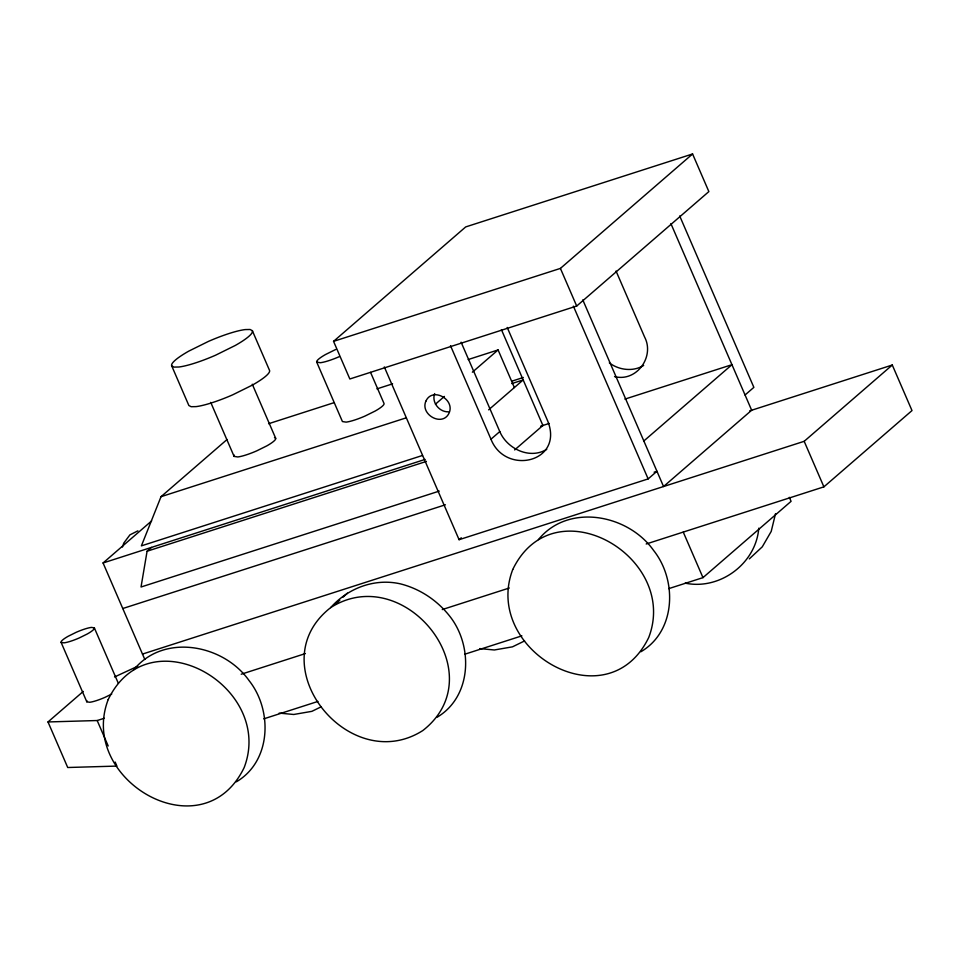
<?xml version="1.0" encoding="UTF-8"?>
<svg xmlns="http://www.w3.org/2000/svg" width="960" height="960" viewBox="0 0 960 960"><rect width="100%" height="100%" fill="white"/><g stroke="black" fill="none" stroke-linecap="round" stroke-linejoin="round"><path stroke-width="1.44" d="M151.488 547.404L147.084 551.22L141.036 587.004L439.236 491.112M434.676 393.576C431.364 402.276 439.296 412.164 448.356 411.828M758.784 528.168C755.988 563.64 719.892 590.364 685.2 583.152M775.524 513.672L771.216 531.408L762.276 546.828L749.316 558.888M122.448 547.032L123.768 543.084L129.924 534.864L137.904 530.844M227.04 439.524L161.028 496.68L141.396 545.856L422.484 455.472M133.848 669.684C163.836 632.88 223.56 644.436 249.06 680.58C272.784 710.46 271.332 761.292 236.328 781.836M330.66 607.62C258.24 664.248 349.044 777.54 422.856 730.524C495.288 673.896 404.472 560.604 330.66 607.62C348.048 588.048 374.784 577.956 400.608 583.908C420.096 588.888 437.184 600.372 449.652 616.08C473.376 645.96 471.924 696.792 436.92 717.336M335.52 604.176L339.84 600.168M343.08 597.144L347.4 593.136M538.428 539.592C568.416 502.788 628.14 514.344 653.64 550.488C677.364 580.368 675.912 631.2 640.908 651.744M333.552 341.352L465.708 226.92L692.58 153.972L708.864 191.592L576.696 306.036L349.836 378.984L333.552 341.352L560.412 268.404L692.58 153.972M144.804 659.436L103.068 562.968L151.632 520.92M115.164 762.06L116.904 766.08L67.716 767.508L48 721.956L83.244 691.44M435.432 404.184L444.384 396.432M472.356 372.204L498.084 349.932L514.368 387.552M488.64 409.836L523.176 379.932L511.776 383.592M507.216 327.444L547.692 420.96C564.264 462.24 505.392 475.968 490.968 439.2L499.788 431.568L461.1 342.18M514.656 449.928L542.892 425.472M384.324 366.936L459.084 539.7L461.292 537.792M643.836 440.976L731.952 364.692L624.876 399.12M459.084 539.7L648.144 478.908L656.952 471.276L654.108 472.188M745.056 394.992L753.864 387.36L679.704 215.976M142.488 654.072L804.18 441.312L892.284 365.016L912 410.568L823.896 486.852L646.188 543.996M668.748 588.636L702.972 577.632L791.076 501.336L789.336 497.316M111.72 694.056L104.892 697.392A17.94 3.144 -23.4 0 1 89.76 702.264L86.808 701.808L61.104 642.396A18.444 3.24 -23.4 0 1 68.148 636.288L76.26 632.268A17.94 3.144 -23.4 0 1 91.392 627.408L94.344 627.864L118.296 683.232M643.668 365.436C633.144 371.952 618.972 370.2 609.324 362.856M546.744 449.352C529.872 459.708 507.06 448.86 499.788 431.568M321.288 706.752L311.892 711.336L293.748 714.48L279.168 713.1M524.568 640.944L512.484 646.836L494.34 649.98L479.76 648.6M335.676 349.5L325.536 354.516A23.052 4.044 -23.4 0 0 316.728 362.148L342.432 421.56L346.128 422.124A22.428 3.936 -23.4 0 0 365.028 416.052L375.18 411.036A23.052 4.044 -23.4 0 0 383.988 403.404L370.548 372.348M114.54 676.968L137.676 666.264M268.584 423.72L334.152 402.636M376.92 388.884L392.604 383.844M468.156 359.556L498.084 349.932M511.908 381.156L523.308 377.484M161.028 496.68L406.212 417.84M103.068 562.968L425.1 459.42M147.084 551.22L426.396 461.412M540.648 426.192L549.216 423.444M122.772 608.52L445.404 504.78M749.688 410.868L892.284 365.016M48 721.956L97.188 720.528L104.316 718.236M241.212 674.22L305.376 653.58M442.272 609.564L509.292 588.012M263.772 718.848L317.964 701.424M464.832 654.204L521.88 635.856M614.556 376.584C636.588 382.284 654.924 356.652 644.604 337.044L616.044 271.032M316.728 362.148L320.412 362.712A22.428 3.936 -23.4 0 0 339.324 356.64M252.336 330.684L250.056 329.484L245.172 329.58A43.5 7.632 -23.4 0 0 208.5 341.376L188.82 351.108A44.724 7.848 -23.4 0 0 171.72 365.904L188.868 405.516L191.148 406.704L196.032 406.62A43.5 7.632 -23.4 0 0 232.704 394.824L252.384 385.092A44.724 7.848 -23.4 0 0 269.484 370.284L252.336 330.684A44.724 7.848 -23.4 0 1 235.248 345.48L215.568 355.212A43.5 7.632 -23.4 0 1 178.884 367.008L174.012 367.092L171.72 365.904M274.476 437.616L275.664 438.24A23.052 4.044 -23.4 0 1 266.844 445.86L256.704 450.876A22.428 3.936 -23.4 0 1 237.804 456.96L234.108 456.396L210.732 402.384M61.104 642.396L64.056 642.84A17.94 3.144 -23.4 0 0 79.176 637.98L87.3 633.972A18.444 3.24 -23.4 0 0 94.344 627.864M804.18 441.312L823.896 486.852M670.896 223.608L751.656 410.232L663.552 486.528L582.792 299.892M683.256 532.08L702.972 577.632M560.412 268.404L576.696 306.036M573.384 306.156L648.144 478.908M501.42 329.64L542.952 425.616M450.504 345.684L490.968 439.2M252.288 384.228L275.664 438.24M97.188 720.528L108.204 745.98M234.108 456.396A23.052 4.044 -23.4 0 1 234.336 455.16M86.808 701.808A18.444 3.24 -23.4 0 1 87 700.812M108.18 699.6C77.4 780.168 202.788 853.092 244.176 767.544C274.956 686.976 149.556 614.052 108.18 699.6M425.856 401.208C419.988 414.78 442.74 427.368 449.172 412.86C455.052 399.288 432.3 386.7 425.856 401.208M512.748 569.508C481.968 650.076 607.368 723 648.744 637.452C679.524 556.884 554.136 483.96 512.748 569.508"/></g></svg>
